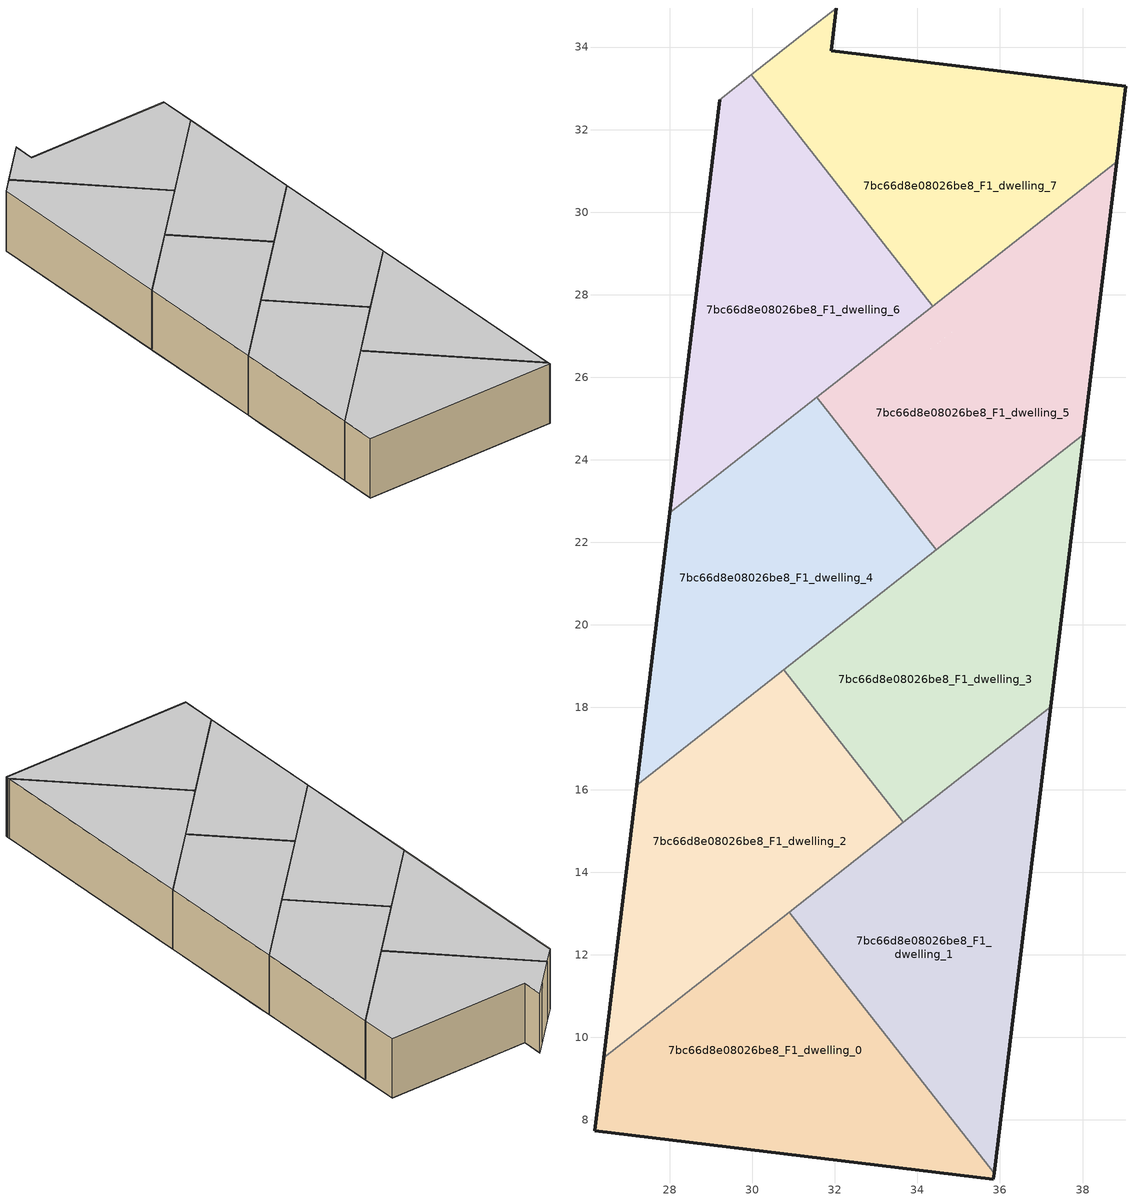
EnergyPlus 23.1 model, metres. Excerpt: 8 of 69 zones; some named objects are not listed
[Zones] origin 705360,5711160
7bc66d8e08026be8_F1_dwelling_0
 floor to 7bc66d8e08026be8_F0_dwelling_0 (EU_floor_Construction): 35.84,6.57 35.85,6.67 31.03,12.81 26.35,9.14 26.18,7.74 z3
 floor to 7bc66d8e08026be8_F0_dwelling_2 (EU_floor_Construction): 31.05,12.83 30.89,13.04 26.4,9.51 26.35,9.14 z3
 floor to 7bc66d8e08026be8_F0_dwelling_1 (EU_floor_Construction): 35.85,6.67 35.86,6.72 31.05,12.83 31.03,12.81 z3
 wall outside (EU_wall_Construction): 35.86,6.71 35.84,6.57 26.18,7.74 26.4,9.51 z3:6
 wall to 7bc66d8e08026be8_F1_dwelling_1 (EU_wall_Construction): 30.89,13.04 35.86,6.71 z3:6
 wall to 7bc66d8e08026be8_F1_dwelling_2 (EU_wall_Construction): 26.4,9.51 30.89,13.04 z3:6
 ceiling to 7bc66d8e08026be8_F2_dwelling_0 (EU_floor_Construction): 30.89,13.04 35.86,6.71 35.84,6.57 26.18,7.74 26.4,9.51 z6
7bc66d8e08026be8_F1_dwelling_1
 floor to 7bc66d8e08026be8_F0_dwelling_1 (EU_floor_Construction): 35.86,6.72 37.18,17.64 31.05,12.83 z3
 floor to 7bc66d8e08026be8_F0_dwelling_3 (EU_floor_Construction): 37.18,17.64 37.22,18.01 33.35,14.97 33.51,14.77 z3
 floor to 7bc66d8e08026be8_F0_dwelling_2 (EU_floor_Construction): 33.51,14.77 33.35,14.97 30.89,13.04 31.05,12.83 z3
 wall outside (EU_wall_Construction): 37.22,18.01 35.86,6.71 z3:6
 wall to 7bc66d8e08026be8_F1_dwelling_3 (EU_wall_Construction): 33.66,15.21 37.22,18.01 z3:6
 wall to 7bc66d8e08026be8_F1_dwelling_2 (EU_wall_Construction): 30.89,13.04 33.66,15.21 z3:6
 ceiling to 7bc66d8e08026be8_F2_dwelling_1 (EU_floor_Construction): 37.22,18.01 35.86,6.71 30.89,13.04 z6
7bc66d8e08026be8_F1_dwelling_2
 floor to 7bc66d8e08026be8_F0_dwelling_2 (EU_floor_Construction): 33.35,14.97 30.77,18.26 27.11,15.38 26.4,9.51 z3
 floor to 7bc66d8e08026be8_F0_dwelling_4 (EU_floor_Construction): 31.08,18.5 30.76,18.91 27.19,16.11 27.11,15.38 z3
 floor to 7bc66d8e08026be8_F0_dwelling_3 (EU_floor_Construction): 33.66,15.21 31.08,18.5 30.77,18.26 33.35,14.97 z3
 wall outside (EU_wall_Construction): 26.4,9.51 27.19,16.11 z3:6
 wall to 7bc66d8e08026be8_F1_dwelling_3 (EU_wall_Construction): 30.76,18.91 33.66,15.21 z3:6
 wall to 7bc66d8e08026be8_F1_dwelling_4 (EU_wall_Construction): 27.19,16.11 30.76,18.91 z3:6
 ceiling to 7bc66d8e08026be8_F2_dwelling_2 (EU_floor_Construction): 30.76,18.91 33.66,15.21 26.4,9.51 27.19,16.11 z6
7bc66d8e08026be8_F1_dwelling_3
 floor to 7bc66d8e08026be8_F0_dwelling_3 (EU_floor_Construction): 37.22,18.01 37.94,23.88 31.08,18.5 33.66,15.21 z3
 floor adiabatic (EU_floor_Construction): 37.94,23.88 38.02,24.61 33.95,21.41 34.27,21 z3
 floor to 7bc66d8e08026be8_F0_dwelling_4 (EU_floor_Construction): 34.27,21 33.95,21.41 30.76,18.91 31.08,18.5 z3
 wall outside (EU_wall_Construction): 38.02,24.62 37.22,18.01 z3:6
 wall to 7bc66d8e08026be8_F1_dwelling_5 (EU_wall_Construction): 34.46,21.82 38.02,24.62 z3:6
 wall to 7bc66d8e08026be8_F1_dwelling_4 (EU_wall_Construction): 30.76,18.91 34.46,21.82 z3:6
 ceiling to 7bc66d8e08026be8_F2_dwelling_3 (EU_floor_Construction): 38.02,24.62 37.22,18.01 33.66,15.21 30.76,18.91 z6
7bc66d8e08026be8_F1_dwelling_4
 floor to 7bc66d8e08026be8_F0_dwelling_4 (EU_floor_Construction): 33.95,21.41 31.53,24.5 27.86,21.62 27.19,16.11 z3
 floor to 7bc66d8e08026be8_F0_dwelling_6 (EU_floor_Construction): 32.04,24.9 31.56,25.51 27.99,22.72 27.86,21.62 z3
 floor to 7bc66d8e08026be8_F0_dwelling_5 (EU_floor_Construction): 34.46,21.82 32.04,24.9 31.53,24.49 33.95,21.41 z3
 wall outside (EU_wall_Construction): 27.19,16.11 27.99,22.71 z3:6
 wall to 7bc66d8e08026be8_F1_dwelling_5 (EU_wall_Construction): 31.56,25.51 34.46,21.82 z3:6
 wall to 7bc66d8e08026be8_F1_dwelling_6 (EU_wall_Construction): 27.99,22.71 31.56,25.51 z3:6
 ceiling to 7bc66d8e08026be8_F2_dwelling_4 (EU_floor_Construction): 31.56,25.51 34.46,21.82 27.19,16.11 27.99,22.71 z6
7bc66d8e08026be8_F1_dwelling_5
 floor to 7bc66d8e08026be8_F0_dwelling_5 (EU_floor_Construction): 38.02,24.61 38.69,30.12 32.04,24.9 34.46,21.82 z3
 floor to 7bc66d8e08026be8_F0_dwelling_7 (EU_floor_Construction): 38.69,30.12 38.82,31.22 34.1,27.51 34.58,26.89 z3
 floor to 7bc66d8e08026be8_F0_dwelling_6 (EU_floor_Construction): 34.58,26.89 34.1,27.51 31.56,25.51 32.04,24.9 z3
 wall outside (EU_wall_Construction): 38.82,31.22 38.02,24.62 z3:6
 wall to 7bc66d8e08026be8_F1_dwelling_7 (EU_wall_Construction): 34.37,27.72 38.82,31.22 z3:6
 wall to 7bc66d8e08026be8_F1_dwelling_6 (EU_wall_Construction): 31.56,25.51 34.37,27.72 z3:6
 ceiling to 7bc66d8e08026be8_F2_dwelling_5 (EU_floor_Construction): 38.82,31.22 38.02,24.62 34.46,21.82 31.56,25.51 z6
7bc66d8e08026be8_F1_dwelling_6
 floor to 7bc66d8e08026be8_F0_dwelling_6 (EU_floor_Construction): 34.1,27.51 31.43,30.9 28.73,28.78 27.99,22.72 z3
 floor to 7bc66d8e08026be8_F0_dwelling_7 (EU_floor_Construction): 34.37,27.72 31.71,31.12 31.43,30.9 34.1,27.51 z3
 floor to 7bc66d8e08026be8_F0_dwelling_8 (EU_floor_Construction): 31.71,31.12 29.97,33.33 29.2,32.72 28.73,28.78 z3
 wall outside (EU_wall_Construction): 27.99,22.71 29.2,32.72 z3:6
 wall to 7bc66d8e08026be8_F1_dwelling_7 (EU_wall_Construction): 29.97,33.33 34.37,27.72 z3:6
 wall to 7bc66d8e08026be8_F1_dwelling_8 (EU_wall_Construction): 29.2,32.72 29.97,33.33 z3:6
 ceiling to 7bc66d8e08026be8_F2_dwelling_6 (EU_floor_Construction): 29.97,33.33 34.37,27.72 27.99,22.71 29.2,32.72 z6
7bc66d8e08026be8_F1_dwelling_7
 floor to 7bc66d8e08026be8_F0_dwelling_7 (EU_floor_Construction): 38.82,31.22 39.05,33.05 34.81,33.56 31.71,31.12 34.37,27.72 z3
 floor to 7bc66d8e08026be8_F0_dwelling_8 (EU_floor_Construction): 34.81,33.56 31.91,33.91 32.04,34.95 29.97,33.33 31.71,31.12 z3
 wall outside (EU_wall_Construction): 32.04,34.95 31.91,33.91 39.05,33.05 38.82,31.22 z3:6
 wall to 7bc66d8e08026be8_F1_dwelling_9 (EU_wall_Construction): 31.34,34.4 32.04,34.95 z3:6
 wall to 7bc66d8e08026be8_F1_dwelling_8 (EU_wall_Construction): 29.97,33.33 31.34,34.4 z3:6
 ceiling to 7bc66d8e08026be8_F2_dwelling_7 (EU_floor_Construction): 39.05,33.05 38.82,31.22 34.37,27.72 29.97,33.33 32.04,34.95 31.91,33.91 z6
[Building]
EU S2 Campaign: North Axis=0; Terrain=City; Solar Distribution=FullExterior
[Site:Location]
London: Latitude=51.5; Longitude=-0.5; Time Zone=0; Elevation=25
[SizingPeriod:WeatherFileDays]
AnnualSizingPeriod: Begin Month=1; Begin Day of Month=1; End Month=12; End Day of Month=31; Day of Week for Start Day=Monday; Use Weather File Daylight Saving Period=No; Use Weather File Rain and Snow Indicators=No
[MATERIAL]
EU_InternalMass_Material: Roughness=MediumRough; Thickness=0.1; Conductivity=1; Density=1800; Specific Heat=900; Thermal Absorptance=0.9; Solar Absorptance=0.7; Visible Absorptance=0.7
[MATERIAL:NOMASS] Roughness=MediumRough; Thermal Absorptance=0.9; Solar Absorptance=0.7; Visible Absorptance=0.7
Name | Thermal Resistance
EU_wall_NoMass | 0.635353
EU_floor_NoMass | 1.96382
[CONSTRUCTION]
EU_wall_Construction: EU_wall_NoMass
EU_floor_Construction: EU_floor_NoMass
EU_InternalMass_Construction: EU_InternalMass_Material
[ZONE] Type=1; Multiplier=1; Ceiling Height=autocalculate; Floor Area=autocalculate; Part of Total Floor Area=Yes
Name | Volume
7bc66d8e08026be8_F1_dwelling_0 | 97.0789
7bc66d8e08026be8_F1_dwelling_1 | 97.1023
7bc66d8e08026be8_F1_dwelling_2 | 97.0876
7bc66d8e08026be8_F1_dwelling_3 | 97.073
7bc66d8e08026be8_F1_dwelling_4 | 97.0825
7bc66d8e08026be8_F1_dwelling_5 | 97.0752
7bc66d8e08026be8_F1_dwelling_6 | 97.1052
7bc66d8e08026be8_F1_dwelling_7 | 97.0847
[INTERNALMASS] Construction=EU_InternalMass_Construction
Name | Zone or ZoneList | Surface Area
7bc66d8e08026be8_F1_dwelling_0_EU_InternalMass | 7bc66d8e08026be8_F1_dwelling_0 | 32.3618
7bc66d8e08026be8_F1_dwelling_1_EU_InternalMass | 7bc66d8e08026be8_F1_dwelling_1 | 32.3655
7bc66d8e08026be8_F1_dwelling_2_EU_InternalMass | 7bc66d8e08026be8_F1_dwelling_2 | 32.3609
7bc66d8e08026be8_F1_dwelling_3_EU_InternalMass | 7bc66d8e08026be8_F1_dwelling_3 | 32.3578
7bc66d8e08026be8_F1_dwelling_4_EU_InternalMass | 7bc66d8e08026be8_F1_dwelling_4 | 32.3594
7bc66d8e08026be8_F1_dwelling_5_EU_InternalMass | 7bc66d8e08026be8_F1_dwelling_5 | 32.3583
7bc66d8e08026be8_F1_dwelling_6_EU_InternalMass | 7bc66d8e08026be8_F1_dwelling_6 | 32.3677
7bc66d8e08026be8_F1_dwelling_7_EU_InternalMass | 7bc66d8e08026be8_F1_dwelling_7 | 32.3613
[OTHEREQUIPMENT] Fuel Type=Electricity; Design Level Calculation Method=Watts/Area; Power per Zone Floor Area=1; Fraction Latent=0; Fraction Radiant=0; Fraction Lost=0; Carbon Dioxide Generation Rate=0; EndUse Subcategory=EU_Step8_InternalGains
Name | Zone or ZoneList or Space or SpaceList | Schedule
EU_Step8_InternalGain_7bc66d8e08026be8_F1_dwelling_0_f000 | 7bc66d8e08026be8_F1_dwelling_0 | EU_Step8_GainSchedule_7bc66d8e08026be8_F1_dwelling_0_f000
EU_Step8_InternalGain_7bc66d8e08026be8_F1_dwelling_1_f000 | 7bc66d8e08026be8_F1_dwelling_1 | EU_Step8_GainSchedule_7bc66d8e08026be8_F1_dwelling_1_f000
EU_Step8_InternalGain_7bc66d8e08026be8_F1_dwelling_2_f000 | 7bc66d8e08026be8_F1_dwelling_2 | EU_Step8_GainSchedule_7bc66d8e08026be8_F1_dwelling_2_f000
EU_Step8_InternalGain_7bc66d8e08026be8_F1_dwelling_3_f000 | 7bc66d8e08026be8_F1_dwelling_3 | EU_Step8_GainSchedule_7bc66d8e08026be8_F1_dwelling_3_f000
EU_Step8_InternalGain_7bc66d8e08026be8_F1_dwelling_4_f000 | 7bc66d8e08026be8_F1_dwelling_4 | EU_Step8_GainSchedule_7bc66d8e08026be8_F1_dwelling_4_f000
EU_Step8_InternalGain_7bc66d8e08026be8_F1_dwelling_5_f000 | 7bc66d8e08026be8_F1_dwelling_5 | EU_Step8_GainSchedule_7bc66d8e08026be8_F1_dwelling_5_f000
EU_Step8_InternalGain_7bc66d8e08026be8_F1_dwelling_6_f000 | 7bc66d8e08026be8_F1_dwelling_6 | EU_Step8_GainSchedule_7bc66d8e08026be8_F1_dwelling_6_f000
EU_Step8_InternalGain_7bc66d8e08026be8_F1_dwelling_7_f000 | 7bc66d8e08026be8_F1_dwelling_7 | EU_Step8_GainSchedule_7bc66d8e08026be8_F1_dwelling_7_f000
[ZONEVENTILATION:DESIGNFLOWRATE] Schedule=EU_AlwaysOn; Design Flow Rate Calculation Method=AirChanges/Hour; Air Changes per Hour=0.555504; Ventilation Type=Natural; Fan Pressure Rise=0; Fan Total Efficiency=1; Constant Term Coefficient=1; Temperature Term Coefficient=0; Velocity Term Coefficient=0; Velocity Squared Term Coefficient=0; Minimum Indoor Temperature=-100; Maximum Indoor Temperature=100; Delta Temperature=-100; Minimum Outdoor Temperature=-100; Maximum Outdoor Temperature=100; Maximum Wind Speed=40
Name | Zone or ZoneList or Space or SpaceList
EU_ConstantAir_7bc66d8e08026be8_F1_dwelling_0 | 7bc66d8e08026be8_F1_dwelling_0
EU_ConstantAir_7bc66d8e08026be8_F1_dwelling_1 | 7bc66d8e08026be8_F1_dwelling_1
EU_ConstantAir_7bc66d8e08026be8_F1_dwelling_2 | 7bc66d8e08026be8_F1_dwelling_2
EU_ConstantAir_7bc66d8e08026be8_F1_dwelling_3 | 7bc66d8e08026be8_F1_dwelling_3
EU_ConstantAir_7bc66d8e08026be8_F1_dwelling_4 | 7bc66d8e08026be8_F1_dwelling_4
EU_ConstantAir_7bc66d8e08026be8_F1_dwelling_5 | 7bc66d8e08026be8_F1_dwelling_5
EU_ConstantAir_7bc66d8e08026be8_F1_dwelling_6 | 7bc66d8e08026be8_F1_dwelling_6
EU_ConstantAir_7bc66d8e08026be8_F1_dwelling_7 | 7bc66d8e08026be8_F1_dwelling_7
[HVACTEMPLATE:ZONE:IDEALLOADSAIRSYSTEM] System Availability Schedule=EU_AlwaysOn; Maximum Heating Supply Air Temperature=50; Minimum Cooling Supply Air Temperature=13; Maximum Heating Supply Air Humidity Ratio=0.0156; Minimum Cooling Supply Air Humidity Ratio=0.0077; Heating Limit=NoLimit; Cooling Limit=NoLimit; Heating Availability Schedule=EU_AlwaysOn; Cooling Availability Schedule=EU_CoolingOff; Dehumidification Control Type=ConstantSensibleHeatRatio; Cooling Sensible Heat Ratio=0.7; Dehumidification Setpoint=60; Humidification Control Type=None; Humidification Setpoint=30; Outdoor Air Method=None; Outdoor Air Flow Rate per Person=0.00944; Outdoor Air Flow Rate per Zone Floor Area=0; Outdoor Air Flow Rate per Zone=0; Demand Controlled Ventilation Type=None; Outdoor Air Economizer Type=NoEconomizer; Heat Recovery Type=None; Sensible Heat Recovery Effectiveness=0.7; Latent Heat Recovery Effectiveness=0.65
Name | Template Thermostat
7bc66d8e08026be8_F1_dwelling_0 | EU_HeatOnly_7bc66d8e08026be8_F1_dwelling_0
7bc66d8e08026be8_F1_dwelling_1 | EU_HeatOnly_7bc66d8e08026be8_F1_dwelling_1
7bc66d8e08026be8_F1_dwelling_2 | EU_HeatOnly_7bc66d8e08026be8_F1_dwelling_2
7bc66d8e08026be8_F1_dwelling_3 | EU_HeatOnly_7bc66d8e08026be8_F1_dwelling_3
7bc66d8e08026be8_F1_dwelling_4 | EU_HeatOnly_7bc66d8e08026be8_F1_dwelling_4
7bc66d8e08026be8_F1_dwelling_5 | EU_HeatOnly_7bc66d8e08026be8_F1_dwelling_5
7bc66d8e08026be8_F1_dwelling_6 | EU_HeatOnly_7bc66d8e08026be8_F1_dwelling_6
7bc66d8e08026be8_F1_dwelling_7 | EU_HeatOnly_7bc66d8e08026be8_F1_dwelling_7
[SIZING:ZONE] Zone Cooling Design Supply Air Temperature Input Method=SupplyAirTemperature; Zone Cooling Design Supply Air Temperature=13; Zone Heating Design Supply Air Temperature Input Method=SupplyAirTemperature; Zone Heating Design Supply Air Temperature=50; Zone Cooling Design Supply Air Humidity Ratio=0.008; Zone Heating Design Supply Air Humidity Ratio=0.008; Cooling Design Air Flow Method=DesignDay; Cooling Design Air Flow Rate=0; Cooling Minimum Air Flow per Zone Floor Area=0.000762; Cooling Minimum Air Flow=0; Cooling Minimum Air Flow Fraction=0.2; Heating Design Air Flow Method=DesignDay; Heating Design Air Flow Rate=0; Heating Maximum Air Flow per Zone Floor Area=0.002032; Heating Maximum Air Flow=0.141576; Heating Maximum Air Flow Fraction=0.3; Account for Dedicated Outdoor Air System=No; Dedicated Outdoor Air System Control Strategy=NeutralSupplyAir; Dedicated Outdoor Air Low Setpoint Temperature for Design=autosize; Dedicated Outdoor Air High Setpoint Temperature for Design=autosize; Zone Load Sizing Method=Sensible Load Only No Latent Load; Zone Latent Cooling Design Supply Air Humidity Ratio Input Method=HumidityRatioDifference; Zone Cooling Design Supply Air Humidity Ratio Difference=0.005; Zone Latent Heating Design Supply Air Humidity Ratio Input Method=HumidityRatioDifference; Zone Humidification Design Supply Air Humidity Ratio Difference=0.005
7bc66d8e08026be8_F1_dwelling_0; 7bc66d8e08026be8_F1_dwelling_1; 7bc66d8e08026be8_F1_dwelling_2; 7bc66d8e08026be8_F1_dwelling_3; 7bc66d8e08026be8_F1_dwelling_4; 7bc66d8e08026be8_F1_dwelling_5; 7bc66d8e08026be8_F1_dwelling_6; 7bc66d8e08026be8_F1_dwelling_7
[SCHEDULE:CONSTANT]
Name | Hourly Value
EU_AlwaysOn | 1
EU_CoolingOff | 0
[SCHEDULE:FILE] Column Number=1; Rows to Skip at Top=0; Number of Hours of Data=8760; Column Separator=Comma; Interpolate to Timestep=No; Minutes per Item=60; Adjust Schedule for Daylight Savings=Yes
Name | File
EU_Step8_GainSchedule_7bc66d8e08026be8_F1_dwelling_0_f000 | ../../schedules/7bc66d8e08026be8/7bc66d8e08026be8_F1_dwelling_0_f000_gain.csv
EU_Step8_GainSchedule_7bc66d8e08026be8_F1_dwelling_1_f000 | ../../schedules/7bc66d8e08026be8/7bc66d8e08026be8_F1_dwelling_1_f000_gain.csv
EU_Step8_GainSchedule_7bc66d8e08026be8_F1_dwelling_2_f000 | ../../schedules/7bc66d8e08026be8/7bc66d8e08026be8_F1_dwelling_2_f000_gain.csv
EU_Step8_GainSchedule_7bc66d8e08026be8_F1_dwelling_3_f000 | ../../schedules/7bc66d8e08026be8/7bc66d8e08026be8_F1_dwelling_3_f000_gain.csv
EU_Step8_GainSchedule_7bc66d8e08026be8_F1_dwelling_4_f000 | ../../schedules/7bc66d8e08026be8/7bc66d8e08026be8_F1_dwelling_4_f000_gain.csv
EU_Step8_GainSchedule_7bc66d8e08026be8_F1_dwelling_5_f000 | ../../schedules/7bc66d8e08026be8/7bc66d8e08026be8_F1_dwelling_5_f000_gain.csv
EU_Step8_GainSchedule_7bc66d8e08026be8_F1_dwelling_6_f000 | ../../schedules/7bc66d8e08026be8/7bc66d8e08026be8_F1_dwelling_6_f000_gain.csv
EU_Step8_GainSchedule_7bc66d8e08026be8_F1_dwelling_7_f000 | ../../schedules/7bc66d8e08026be8/7bc66d8e08026be8_F1_dwelling_7_f000_gain.csv
